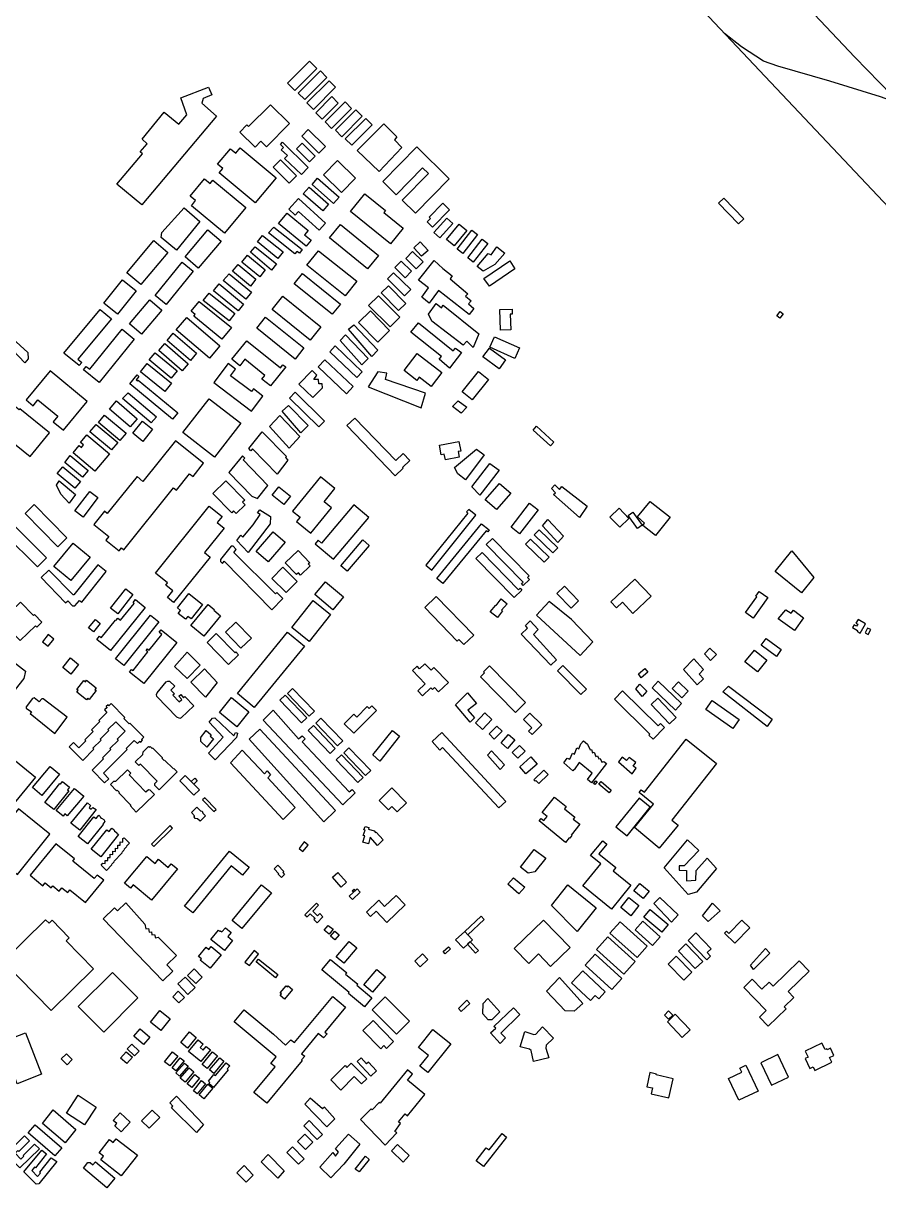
# Model space of a CAD drawing. Header units: metres. Extents: x -118 to 4032, y -3666 to 171.
# Drawn here: x 674 to 1823, y -3644 to -2081 of the extents above; entities that cross this region are included whole.
import ezdxf

# ---------------------------------------------------------------- set-up
doc = ezdxf.new("R2010")
doc.units = ezdxf.units.M
for name, color, linetype in [('CIVIL_BUILDING', 6, 'Continuous'), ('RUNWAY', 2, 'Continuous'), ('TAXIWAY', 5, 'Continuous')]:
    doc.layers.add(name, color=color, linetype=linetype)

msp = doc.modelspace()

# ---------------------------------------------------------------- linework, layer by layer
at = {"layer": 'CIVIL_BUILDING'}
for points in [[(1058.6, -2131.7), (1068.5, -2141.7), (1038.9, -2171.3), (1029, -2161.3), (1058.6, -2131.7)], [(1073.1, -2144.7), (1081.8, -2153.5), (1052.1, -2183.2), (1043.4, -2174.5), (1073.1, -2144.7)], [(885.7, -2180.9), (923, -2166.6), (927.1, -2176.7), (915.5, -2181.9), (913.9, -2187.9), (933.5, -2205.5), (833.1, -2324.7), (799.5, -2296.7), (834, -2256.2), (831.1, -2253.4), (840.2, -2242.7), (833.5, -2236.3), (863.1, -2200.3), (883, -2216.4), (893.9, -2203.9), (885.7, -2180.9)], [(1084.8, -2158.1), (1093.4, -2166.7), (1063.7, -2196.5), (1055, -2187.8), (1084.8, -2158.1)], [(1088.5, -2179.3), (1097.1, -2187.9), (1075.4, -2209.6), (1066.8, -2201.1), (1088.5, -2179.3)], [(1106.2, -2186.4), (1114.9, -2195.1), (1088, -2222), (1079.3, -2213.3), (1106.2, -2186.4)], [(1006.1, -2190.1), (1031.5, -2215.5), (1000.5, -2246.6), (993.2, -2239.3), (985.4, -2247.1), (965, -2226.8), (974.4, -2217.3), (976.7, -2219.6), (1006.1, -2190.1)], [(1120.5, -2197.1), (1129.2, -2205.7), (1101.8, -2233.1), (1093.2, -2224.5), (1120.5, -2197.1)], [(1134, -2208.5), (1142.7, -2217.2), (1115.4, -2244.6), (1106.6, -2235.9), (1134, -2208.5)], [(1182.7, -2247.5), (1151.9, -2279.9), (1122.3, -2251.5), (1158.3, -2215.9), (1175.9, -2233.1), (1172.7, -2237.1), (1182.7, -2247.5)], [(1056.9, -2223.3), (1080.1, -2246.3), (1071.2, -2255.2), (1048, -2232.3), (1056.9, -2223.3)], [(965.5, -2248.1), (1013.5, -2288.5), (985.5, -2321.9), (937.3, -2281.4), (942.1, -2275.8), (935.1, -2269.9), (952.4, -2249.4), (959.4, -2255.3), (965.5, -2248.1)], [(1022.2, -2240.6), (1056.9, -2274.4), (1047.5, -2284), (1025.1, -2262.2), (1028.7, -2258.4), (1020.6, -2250.5), (1023.6, -2247.4), (1019.5, -2243.4), (1022.2, -2240.6)], [(1048.8, -2241.6), (1066.3, -2259.1), (1058.4, -2267), (1040.9, -2249.5), (1048.8, -2241.6)], [(1202.8, -2246.8), (1246.3, -2289.6), (1200.7, -2335.9), (1183, -2318.4), (1218.1, -2282.7), (1210.3, -2275), (1174.9, -2311), (1157, -2293.4), (1202.8, -2246.8)], [(1019.7, -2264.1), (1041.2, -2285.6), (1031.3, -2295.5), (1009.8, -2274), (1019.7, -2264.1)], [(1096.3, -2265.1), (1120.4, -2288.8), (1101.5, -2308), (1077.4, -2284.4), (1096.3, -2265.1)], [(928.6, -2291.4), (973, -2328.2), (944.5, -2362.7), (899.8, -2325.7), (905.5, -2318.8), (898.1, -2312.7), (917.3, -2289.5), (924.9, -2295.9), (928.6, -2291.4)], [(1069.4, -2288.8), (1098.3, -2314.4), (1090.9, -2322.8), (1061.9, -2297.3), (1069.4, -2288.8)], [(1057.8, -2300.8), (1084.1, -2323.7), (1076.2, -2332.7), (1050, -2309.7), (1057.8, -2300.8)], [(1133, -2309.7), (1160.5, -2332), (1158.3, -2334.8), (1184.1, -2355.7), (1167.1, -2377), (1113.6, -2333.6), (1133, -2309.7)], [(889.9, -2328.7), (911.1, -2346.7), (879.9, -2385.5), (859.1, -2368.3), (860.3, -2361.9), (889.9, -2328.7)], [(1043.5, -2316.2), (1079.8, -2349.1), (1071.3, -2358.5), (1043.7, -2333.5), (1039.4, -2338.2), (1030.7, -2330.3), (1043.5, -2316.2)], [(1237.6, -2322.5), (1246.4, -2331.1), (1223.7, -2354.3), (1216.6, -2347.4), (1221, -2343), (1219.2, -2341.3), (1237.6, -2322.5)], [(1614.9, -2315.7), (1641.7, -2343.5), (1634.8, -2350.2), (1608, -2322.4), (1614.9, -2315.7)], [(1028.3, -2335.7), (1056.8, -2358.8), (1051.9, -2364.8), (1060.6, -2371.9), (1054.2, -2379.8), (1017, -2349.6), (1028.3, -2335.7)], [(1243, -2342.5), (1250.8, -2349.4), (1233.4, -2368.8), (1225.6, -2361.9), (1243, -2342.5)], [(922, -2358.3), (939.8, -2373.5), (909.1, -2409.5), (891.3, -2394.4), (922, -2358.3)], [(1010.7, -2354.7), (1048.7, -2384.7), (1045.1, -2389.5), (1041.5, -2387.1), (1038.7, -2390.3), (1003.5, -2362.3), (1010.7, -2354.7)], [(1099.9, -2350.9), (1151.2, -2392.5), (1136.6, -2410.5), (1085.3, -2369), (1099.9, -2350.9)], [(1259.5, -2350.6), (1269.6, -2359), (1252.6, -2379.5), (1242.4, -2371.1), (1259.5, -2350.6)], [(1276.7, -2358.6), (1284.1, -2364.4), (1264.3, -2389.8), (1256.9, -2384), (1276.7, -2358.6)], [(849.5, -2372.6), (868.2, -2388.5), (832, -2431.4), (813.2, -2415.6), (849.5, -2372.6)], [(995.4, -2365.5), (1023.1, -2387.5), (1016.1, -2396.4), (988.4, -2374.4), (995.4, -2365.5)], [(1207.3, -2374.3), (1217.7, -2385.8), (1209, -2393.6), (1198.6, -2382.1), (1207.3, -2374.3)], [(1290.6, -2370.8), (1297.8, -2376.4), (1278.4, -2401.4), (1271.2, -2395.8), (1290.6, -2370.8)], [(985.5, -2380.7), (1014.3, -2403.9), (1007.5, -2412.3), (979.1, -2388.3), (985.5, -2380.7)], [(1070.7, -2386.1), (1121.9, -2427.2), (1106.3, -2446.5), (1055.1, -2405.5), (1070.7, -2386.1)], [(1187.7, -2396.4), (1201.9, -2410.4), (1211.1, -2401.2), (1196.9, -2387.1), (1187.7, -2396.4)], [(1310.3, -2381.1), (1320.7, -2389.5), (1307.5, -2404.7), (1291.9, -2413.5), (1283.5, -2407.1), (1298.3, -2389.9), (1302.3, -2391.5), (1310.3, -2381.1)], [(887.5, -2401.5), (902.4, -2413.6), (865.9, -2458.5), (851, -2446.3), (887.5, -2401.5)], [(962.8, -2404.8), (986.3, -2424.2), (979.4, -2433.8), (955, -2413.7), (962.8, -2404.8)], [(975.3, -2392.3), (998.8, -2411.8), (991.6, -2421.4), (967.7, -2401.4), (975.3, -2392.3)], [(1181.8, -2400), (1195.5, -2413.8), (1186.8, -2422.5), (1173.1, -2408.7), (1181.8, -2400)], [(1237.5, -2409.9), (1249.9, -2419.9), (1247.5, -2423.9), (1271.1, -2443.9), (1267.9, -2447.1), (1275.5, -2453.5), (1271.9, -2457.5), (1279.1, -2463.9), (1273.1, -2471.9), (1231.9, -2439.5), (1219.1, -2456.7), (1209.5, -2448.3), (1218.3, -2435.9), (1205.1, -2425.5), (1225.9, -2399.1), (1237.5, -2409.9)], [(1327.4, -2399.7), (1334.5, -2410.6), (1300.4, -2433.6), (1292.5, -2423.5), (1327.4, -2399.7)], [(950.4, -2417.1), (980.4, -2441.8), (972.8, -2451.1), (942.4, -2426.2), (950.4, -2417.1)], [(1048.9, -2416.8), (1099.9, -2457.8), (1088.9, -2471.5), (1037.9, -2430.5), (1048.9, -2416.8)], [(1171.5, -2415.7), (1194.5, -2438.4), (1186.3, -2446.8), (1163.2, -2424), (1171.5, -2415.7)], [(807.5, -2425.3), (825.8, -2440.1), (800.5, -2471.4), (782.2, -2456.7), (807.5, -2425.3)], [(937, -2430.8), (969.9, -2457.9), (962.5, -2466.8), (929.6, -2439.8), (937, -2430.8)], [(1164.4, -2433.1), (1187.8, -2456.8), (1178, -2466.4), (1154.7, -2442.7), (1164.4, -2433.1)], [(844.1, -2452.2), (860.1, -2465.8), (832.7, -2498), (816.7, -2484.3), (844.1, -2452.2)], [(923.6, -2443), (958.1, -2470.4), (950.4, -2480.3), (915.8, -2452.8), (923.6, -2443)], [(1022.7, -2447), (1073.9, -2488.4), (1059.3, -2506.4), (1008.2, -2465), (1022.7, -2447)], [(1151, -2446.6), (1179.8, -2475.4), (1166.7, -2488.5), (1137.9, -2459.7), (1151, -2446.6)], [(777.1, -2465.1), (792.3, -2477.7), (747.3, -2531.7), (752.5, -2536), (748.9, -2540.4), (728.6, -2523.5), (777.1, -2465.1)], [(910.4, -2454.1), (953.5, -2489.4), (940.9, -2504.7), (903.2, -2473.8), (904.9, -2471.8), (899.5, -2467.4), (910.4, -2454.1)], [(1140.2, -2466.7), (1166.1, -2493.1), (1150.2, -2508.7), (1124.3, -2482.3), (1140.2, -2466.7)], [(1237.9, -2459.1), (1285.9, -2497.5), (1278.3, -2515.9), (1269.9, -2507.5), (1265.1, -2513.1), (1222.7, -2480.7), (1218.3, -2471.1), (1228.7, -2457.1), (1235.9, -2462.7), (1237.9, -2459.1)], [(1328.1, -2471.2), (1328.7, -2492.4), (1314.9, -2492.8), (1314.2, -2465.2), (1330.8, -2464.8), (1330.9, -2471.2), (1328.1, -2471.2)], [(1690.8, -2467.7), (1694.7, -2470.7), (1690.1, -2476.7), (1686.2, -2473.7), (1690.8, -2467.7)], [(893.5, -2475.9), (938.1, -2513.8), (924, -2530.4), (879.4, -2492.5), (893.5, -2475.9)], [(999.5, -2475.3), (1050.9, -2516.7), (1039, -2531.5), (987.6, -2490.1), (999.5, -2475.3)], [(1205.1, -2483.1), (1251.3, -2520.7), (1254.6, -2517), (1262.5, -2522.9), (1246.4, -2543.6), (1232.7, -2531.8), (1235.6, -2528.3), (1194.7, -2495.5), (1205.1, -2483.1)], [(806.7, -2491.6), (823.1, -2504.9), (776.1, -2563), (755, -2546), (758.7, -2541.4), (763.4, -2545.2), (806.7, -2491.6)], [(875.5, -2496.9), (906.9, -2523.7), (898.6, -2533.5), (867.2, -2506.7), (875.5, -2496.9)], [(1106.7, -2499.1), (1137.1, -2530.7), (1128.7, -2539.1), (1099.5, -2506.7), (1106.7, -2499.1)], [(1117.9, -2485.5), (1150.3, -2519.5), (1142.3, -2527.9), (1110.7, -2491.5), (1117.9, -2485.5)], [(659.7, -2503.8), (680.1, -2522.6), (680.5, -2531.4), (676.1, -2536.5), (652.1, -2510.9), (659.7, -2503.8)], [(864.2, -2510.6), (895.5, -2538), (887.3, -2547.4), (856, -2520), (864.2, -2510.6)], [(954, -2531.8), (974.1, -2507), (1019.3, -2543.4), (1022.8, -2539.1), (1026.7, -2542.2), (1006.1, -2567.7), (994.6, -2558.4), (998.6, -2553.4), (971.8, -2531.8), (964.8, -2540.5), (954, -2531.8)], [(1093.1, -2514), (1085.7, -2521.7), (1121.9, -2556.5), (1129.3, -2548.8), (1093.1, -2514)], [(1307.1, -2501.6), (1340.7, -2516.6), (1334.4, -2530.6), (1300.9, -2515.7), (1307.1, -2501.6)], [(851.3, -2523.1), (880.6, -2547.5), (872.5, -2557.1), (843.2, -2532.7), (851.3, -2523.1)], [(1203.3, -2524.1), (1236.3, -2549.5), (1221.8, -2568.3), (1205.8, -2556), (1202.5, -2560.2), (1185.6, -2547.1), (1203.3, -2524.1)], [(1300.1, -2516.9), (1321.8, -2532.8), (1313.1, -2544.6), (1291.5, -2528.7), (1300.1, -2516.9)], [(710.2, -2547.4), (677.8, -2586.5), (687.1, -2594.2), (693.7, -2586.1), (720.4, -2608.2), (714.2, -2615.8), (728, -2627.2), (759.9, -2588.6), (710.2, -2547.4)], [(840.2, -2537.7), (873, -2564.1), (864.2, -2574.9), (831.5, -2548.6), (840.2, -2537.7)], [(949.2, -2537.4), (929.9, -2562.8), (980.7, -2601.5), (996, -2581.4), (983.1, -2571.5), (980.4, -2575.1), (952.5, -2553.9), (959.2, -2545), (949.2, -2537.4)], [(1062.2, -2546.8), (1044.2, -2565.3), (1063, -2583.2), (1075.9, -2570.2), (1075.7, -2564.8), (1070.9, -2565), (1070.5, -2559), (1064.4, -2559.2), (1068.2, -2553.1), (1062.2, -2546.8)], [(1079, -2532.6), (1070, -2542.2), (1108.2, -2578.1), (1117.3, -2568.5), (1079, -2532.6)], [(828.2, -2559.8), (881.4, -2603.8), (874.5, -2612.1), (817.3, -2564.8), (827.1, -2552.9), (829.3, -2554.8), (825.5, -2559.5), (827.2, -2560.9), (828.2, -2559.8)], [(1137.1, -2568.7), (1208.3, -2597.1), (1214.3, -2577.5), (1160.7, -2559.1), (1162.3, -2550.7), (1150.3, -2548.7), (1137.1, -2568.7)], [(1285.5, -2548.3), (1299, -2559.1), (1277.1, -2586.5), (1263.6, -2575.7), (1285.5, -2548.3)], [(815.1, -2576.7), (853.1, -2609.1), (845.9, -2617.1), (807.1, -2584.7), (815.1, -2576.7)], [(1039.4, -2575.9), (1031.5, -2583.9), (1070.8, -2622.7), (1078.7, -2614.7), (1039.4, -2575.9)], [(643.4, -2630.1), (683.1, -2662.5), (709.2, -2630.5), (669.6, -2598.2), (668.4, -2599.8), (661.7, -2594.3), (650.1, -2608.5), (650.3, -2612.1), (655.5, -2615.7), (643.4, -2630.1)], [(799.1, -2587.8), (827, -2611.6), (817.7, -2622.6), (789.7, -2598.8), (799.1, -2587.8)], [(923.8, -2584.8), (966.1, -2617.7), (930.9, -2663.2), (888.5, -2630.3), (923.8, -2584.8)], [(1030.3, -2593.9), (1056.7, -2620.7), (1046.7, -2630.7), (1021.9, -2601.5), (1030.3, -2593.9)], [(1258.3, -2587.5), (1269.9, -2596.3), (1262.3, -2604.3), (1250.7, -2595.1), (1258.3, -2587.5)], [(783.2, -2606.7), (812.2, -2630.9), (803.9, -2640.9), (774.9, -2616.6), (783.2, -2606.7)], [(1018.7, -2607.1), (1045.5, -2635.5), (1031.1, -2651.1), (1004.7, -2621.9), (1018.7, -2607.1)], [(771.9, -2619.4), (800.9, -2643.7), (792.6, -2653.6), (763.6, -2629.3), (771.9, -2619.4)], [(834.2, -2614.8), (847.8, -2625.8), (834.5, -2642), (821, -2631), (834.2, -2614.8)], [(1119.3, -2610.8), (1174.3, -2667.9), (1184.3, -2658.2), (1193.3, -2667.6), (1183.5, -2677.1), (1184.5, -2678.1), (1173.7, -2688.5), (1108.8, -2620.9), (1119.3, -2610.8)], [(1363.6, -2621.8), (1386.5, -2642.9), (1382, -2647.9), (1359, -2626.9), (1363.6, -2621.8)], [(789.9, -2658.8), (770.3, -2682.2), (740.9, -2657.6), (749.2, -2647.7), (752.2, -2650.1), (754.8, -2646.9), (750.7, -2643.5), (759.3, -2633.2), (789.9, -2658.8)], [(785.1, -2774.7), (802.7, -2788.9), (805.8, -2785), (808.9, -2787.6), (875.9, -2704.6), (879.6, -2707.6), (897.5, -2685.5), (902, -2689.1), (916.1, -2671.5), (878.6, -2641.3), (834.7, -2695.8), (826.8, -2689.4), (786.8, -2738.9), (783, -2735.8), (768.7, -2753.5), (789, -2769.9), (785.1, -2774.7)], [(995, -2629.3), (1027.6, -2662.3), (1026.3, -2663.6), (1029.5, -2667.4), (1014.9, -2686), (981.7, -2652.2), (979.5, -2654.8), (976.8, -2651.6), (995, -2629.3)], [(1259, -2642.2), (1261.6, -2655.1), (1258.3, -2655.7), (1259.7, -2663.2), (1241, -2666.9), (1239.5, -2659.1), (1235.4, -2659.9), (1233, -2647.2), (1259, -2642.2)], [(1282.9, -2652.5), (1292.9, -2659.9), (1268.2, -2693.6), (1257.6, -2685.8), (1253.3, -2677), (1282.9, -2652.5)], [(737.2, -2661.2), (761, -2681), (753.4, -2690.2), (729.6, -2670.4), (737.2, -2661.2)], [(950.1, -2683.7), (980.8, -2715.4), (988.8, -2718.6), (1002.5, -2701.2), (969.3, -2666.9), (971.7, -2664.4), (968.4, -2661.3), (950.1, -2683.7)], [(1300.8, -2671.7), (1313.2, -2680.5), (1287.2, -2714.1), (1276.4, -2702.9), (1300.8, -2671.7)], [(727.1, -2676), (750.9, -2695.8), (743.3, -2705), (719.4, -2685.2), (727.1, -2676)], [(722.3, -2695.1), (744.3, -2713.5), (735.5, -2725.1), (724.3, -2713.1), (718.7, -2700.7), (722.3, -2695.1)], [(946.1, -2694.9), (971.4, -2721), (968.5, -2723.7), (972.1, -2727.4), (960, -2738.8), (956.6, -2735.3), (954.2, -2737.8), (928.5, -2712.2), (946.1, -2694.9)], [(1017.1, -2703), (1033, -2715.5), (1024.1, -2726.9), (1008.1, -2714.4), (1017.1, -2703)], [(1073.3, -2689.5), (1035.6, -2735.5), (1045.8, -2743.9), (1041, -2749.6), (1060.1, -2765.3), (1088.1, -2731.1), (1078.3, -2723), (1092.7, -2705.4), (1073.3, -2689.5)], [(1313.6, -2698.4), (1328.8, -2711.6), (1309.7, -2733.7), (1294.5, -2720.5), (1313.6, -2698.4)], [(1397.5, -2702.7), (1431.5, -2729.1), (1421.1, -2744.3), (1386.3, -2713.5), (1388.7, -2711.1), (1383.5, -2705.5), (1387.9, -2700.3), (1394.3, -2706.7), (1397.5, -2702.7)], [(763.3, -2709.2), (774.3, -2717.6), (754.4, -2743.7), (743.3, -2735.3), (763.3, -2709.2)], [(688.8, -2726.9), (676.4, -2739), (720.2, -2783.5), (732.6, -2771.4), (688.8, -2726.9)], [(851.4, -2818.9), (923.8, -2728.9), (941.1, -2742.8), (934.6, -2750.9), (943.9, -2758.4), (917.4, -2791.4), (924.9, -2797.4), (876, -2858.3), (867.9, -2851.7), (875.1, -2842.7), (865.5, -2835), (867.8, -2832.1), (851.4, -2818.9)], [(991.9, -2733.9), (1006.3, -2743.1), (1005.5, -2752.7), (976.3, -2791.1), (960.7, -2775.1), (966.3, -2767.9), (968.7, -2770.7), (982.7, -2753.9), (992.3, -2740.3), (988.7, -2737.9), (991.9, -2733.9)], [(1118.2, -2727.3), (1074.5, -2778.6), (1070.1, -2774.8), (1066.1, -2779.6), (1090.5, -2800.3), (1138.2, -2744.4), (1118.2, -2727.3)], [(1271.2, -2738.2), (1214.7, -2808.3), (1222.7, -2814.8), (1282.1, -2741.1), (1272.3, -2733.3), (1269.5, -2736.8), (1271.2, -2738.2)], [(1354.1, -2725.2), (1365.5, -2734), (1340.6, -2766.2), (1329.2, -2757.4), (1354.1, -2725.2)], [(1474.3, -2731.6), (1487.5, -2745.4), (1475.1, -2757.3), (1461.9, -2743.6), (1474.3, -2731.6)], [(1516.2, -2722.6), (1543, -2743.9), (1523.1, -2768.3), (1506.1, -2754.8), (1508.6, -2751.8), (1499, -2743.5), (1516.2, -2722.6)], [(1378.7, -2747.1), (1399.5, -2769.5), (1391.9, -2777.9), (1371.5, -2755.5), (1378.7, -2747.1)], [(1492.7, -2737.1), (1505.3, -2754.6), (1499.2, -2759), (1486.7, -2741.5), (1492.7, -2737.1)], [(661.5, -2754.4), (649, -2766.8), (692.9, -2810.6), (705.3, -2798.2), (661.5, -2754.4)], [(1009.6, -2763.5), (1025.7, -2777.5), (1002.9, -2803.9), (986.7, -2790), (1009.6, -2763.5)], [(1289.5, -2752.6), (1299.9, -2761), (1297.8, -2763.5), (1295.8, -2761.9), (1237.6, -2832.9), (1229.3, -2826.1), (1289.5, -2752.6)], [(1367, -2760.6), (1360.4, -2767.4), (1385.2, -2791.7), (1391.9, -2784.8), (1367, -2760.6)], [(741.2, -2778.7), (763.9, -2797.6), (737.8, -2828.8), (715.2, -2809.8), (741.2, -2778.7)], [(1129.9, -2774.4), (1138.6, -2781.7), (1109.1, -2816.3), (1100.5, -2808.9), (1129.9, -2774.4)], [(1304.2, -2772.2), (1353.6, -2822.6), (1351.5, -2824.7), (1354, -2827.3), (1345.7, -2835.5), (1343.2, -2833), (1345.3, -2831), (1295.7, -2780.5), (1304.2, -2772.2)], [(1355.3, -2773.3), (1348.6, -2780.1), (1373.5, -2804.4), (1380.2, -2797.5), (1355.3, -2773.3)], [(939, -2800.8), (939, -2803.4), (941.5, -2806), (943.9, -2803), (1007.9, -2868), (1022.6, -2852.9), (1014.5, -2845), (1012.8, -2846.7), (956.9, -2791.2), (960.1, -2787.1), (955.9, -2782.7), (953.3, -2782.9), (939, -2800.8)], [(1043.1, -2788.5), (1058.7, -2804.9), (1056.9, -2806.6), (1059.5, -2809.2), (1046.5, -2821.6), (1043.6, -2818.5), (1041.2, -2820.8), (1026, -2804.9), (1043.1, -2788.5)], [(1290.3, -2791.2), (1339.1, -2841.3), (1341.3, -2839.2), (1343.7, -2841.6), (1333.3, -2851.8), (1282, -2799.2), (1290.3, -2791.2)], [(1706.2, -2789), (1735.8, -2824.6), (1719.4, -2845.4), (1683.8, -2816.6), (1706.2, -2789)], [(774.2, -2807.8), (741.8, -2848.1), (740.8, -2848.1), (708.5, -2815.1), (698.1, -2824.8), (730.9, -2858.8), (733.7, -2856.3), (739.9, -2862.8), (743.1, -2862.8), (749.5, -2855.5), (752.7, -2857.9), (785.5, -2816.5), (774.2, -2807.8)], [(1022.5, -2811), (1007.7, -2826.1), (1027, -2845.1), (1041.8, -2830.1), (1022.5, -2811)], [(1495.6, -2826.9), (1517.4, -2849.8), (1493, -2872.9), (1478.9, -2858), (1471, -2865.5), (1463.4, -2857.5), (1495.6, -2826.9)], [(811.6, -2840.1), (821.2, -2847.7), (800.8, -2873.4), (791.2, -2865.8), (811.6, -2840.1)], [(1080, -2830.5), (1104.1, -2850.9), (1089.7, -2868), (1065.5, -2847.5), (1080, -2830.5)], [(1401, -2836.4), (1419.9, -2856.1), (1409.8, -2865.8), (1390.9, -2846.1), (1401, -2836.4)], [(1662.4, -2843.7), (1674, -2851.8), (1654.5, -2879.4), (1644, -2871.9), (1659.2, -2850.5), (1658.2, -2849.7), (1662.4, -2843.7)], [(670.2, -2857.7), (644.3, -2883), (670, -2909.3), (690.3, -2889.5), (692, -2891.4), (698.8, -2884.7), (689, -2874.6), (687.8, -2875.7), (670.2, -2857.7)], [(824.6, -2854.5), (837.9, -2865.2), (791.2, -2922.9), (772.8, -2908), (776.3, -2903.6), (778.8, -2905.6), (797.8, -2882), (798.5, -2882.5), (801.2, -2879.2), (804.8, -2882.1), (822.9, -2859.7), (821.4, -2858.5), (824.6, -2854.5)], [(896.4, -2846.4), (914.7, -2861.2), (899.3, -2880.4), (895, -2876.9), (891.9, -2880.8), (882.2, -2873), (885.4, -2869), (881.1, -2865.5), (896.4, -2846.4)], [(1063.4, -2855.7), (1086.7, -2874.2), (1057.9, -2910.5), (1034.6, -2892), (1063.4, -2855.7)], [(1228.7, -2850.1), (1279, -2902.1), (1265.8, -2914.8), (1259.1, -2908), (1257, -2910), (1213.4, -2864.9), (1228.7, -2850.1)], [(1316, -2853.5), (1324.1, -2860.2), (1316.5, -2868.6), (1317.6, -2869.3), (1310.9, -2878.5), (1301.3, -2870.7), (1308.8, -2861.9), (1309.1, -2862.4), (1316, -2853.5)], [(1380.3, -2856.9), (1363.4, -2875.2), (1422, -2929.5), (1438.9, -2911.3), (1410.2, -2881), (1380.3, -2856.9)], [(845.1, -2875.2), (856.2, -2884.1), (809.2, -2942.7), (798.1, -2933.8), (845.1, -2875.2)], [(922.3, -2861), (930.5, -2867.7), (929.9, -2868.5), (939, -2876), (916.4, -2903.6), (899.1, -2889.4), (922.3, -2861)], [(1708.4, -2868.5), (1722.2, -2878.9), (1709.8, -2896.1), (1688.1, -2880.3), (1698.5, -2868.2), (1705.3, -2872.8), (1708.4, -2868.5)], [(770.8, -2881.1), (777.5, -2886.7), (768.3, -2897.9), (761.6, -2892.4), (770.8, -2881.1)], [(959.7, -2884.6), (945.5, -2898.3), (966.3, -2919.8), (980.5, -2906), (959.7, -2884.6)], [(1354.9, -2882.8), (1365.8, -2894.6), (1359.5, -2901.1), (1390.2, -2935.4), (1382.6, -2942.6), (1342.8, -2901), (1351.4, -2892.9), (1348.5, -2889.1), (1354.9, -2882.8)], [(1795.4, -2881), (1792.4, -2886), (1794.8, -2887.5), (1793.1, -2890.3), (1789.9, -2888.3), (1787.7, -2891.9), (1794.5, -2896.1), (1794, -2897), (1798, -2899.5), (1805.5, -2887.1), (1795.4, -2881)], [(707.3, -2901.4), (699.8, -2910.9), (707.5, -2917), (715, -2907.5), (707.3, -2901.4)], [(859.3, -2895), (880.3, -2911.8), (835.8, -2967.1), (816.7, -2951.7), (819.5, -2948.2), (821.4, -2949.7), (841.5, -2924.7), (839, -2922.7), (840.8, -2920.4), (843.1, -2922.3), (860.2, -2901.1), (856.6, -2898.3), (859.3, -2895)], [(920.8, -2911.8), (949.7, -2941.6), (963.3, -2928.4), (959.7, -2924.7), (958.4, -2926), (933, -2899.8), (920.8, -2911.8)], [(1029.1, -2898.3), (1051.8, -2916.9), (984.3, -2999.1), (961.6, -2980.5), (1029.1, -2898.3)], [(1671.8, -2906.6), (1692.2, -2921.4), (1685.8, -2930.6), (1665, -2915.4), (1671.8, -2906.6)], [(1808.1, -2892.6), (1804.9, -2899), (1809.1, -2901.2), (1812.4, -2894.7), (1808.1, -2892.6)], [(1596.2, -2919.4), (1605, -2928.2), (1597, -2936.2), (1589, -2927), (1596.2, -2919.4)], [(1656.2, -2922.2), (1673, -2935.7), (1660.2, -2951.6), (1643.4, -2938.1), (1656.2, -2922.2)], [(660.8, -2937.9), (676.8, -2950.7), (674.8, -2960.3), (663.2, -2975.1), (656, -2975.9), (651.6, -2972.3), (651.6, -2968.3), (642.4, -2960.7), (660.8, -2937.9)], [(737.5, -2932.8), (748.4, -2941.6), (738, -2954.5), (727.1, -2945.7), (737.5, -2932.8)], [(894, -2925.2), (911.7, -2942.3), (894.3, -2960.4), (877.2, -2944.4), (894, -2925.2)], [(1574.6, -2933.8), (1587.8, -2948.2), (1581.8, -2954.6), (1587.8, -2960.6), (1579.4, -2969), (1561, -2948.2), (1574.6, -2933.8)], [(917.4, -2947.4), (934.3, -2965.6), (918.8, -2985.5), (899.1, -2965.2), (917.4, -2947.4)], [(1196.7, -2949.5), (1213.8, -2967.5), (1203.8, -2977), (1210.1, -2983.6), (1221.5, -2972.8), (1223.6, -2975.1), (1226.3, -2972.5), (1231.9, -2978.3), (1245, -2965.9), (1225.7, -2945.7), (1221.9, -2949.3), (1213.6, -2940.5), (1206.4, -2947.4), (1202.9, -2943.7), (1196.7, -2949.5)], [(1300.3, -2943.4), (1348.8, -2992.5), (1335.3, -3005.9), (1288.2, -2958.1), (1293.6, -2952.8), (1292.2, -2951.3), (1300.3, -2943.4)], [(1398.8, -2942.8), (1391.5, -2950), (1423.1, -2981.9), (1430.4, -2974.7), (1398.8, -2942.8)], [(1509, -2947), (1513, -2951.8), (1504.2, -2959.4), (1500.2, -2954.2), (1509, -2947)], [(755.3, -2963.2), (757.4, -2964.8), (759, -2962.7), (771.7, -2972.8), (770, -2974.9), (772, -2976.5), (762.5, -2988.4), (760.7, -2986.9), (759, -2989.1), (746, -2978.8), (747.7, -2976.6), (745.8, -2975.1), (755.3, -2963.2)], [(865.8, -2964.8), (868.1, -2963.7), (870.2, -2963.8), (877.8, -2970.8), (872.4, -2976.2), (877.1, -2980.9), (875.1, -2982.8), (883.5, -2991.7), (887, -2988.4), (883.1, -2984.2), (885.6, -2982), (889.2, -2986.1), (891, -2984.4), (903, -2996.9), (886.3, -3013.3), (884.1, -3013.8), (880.2, -3012.1), (853.5, -2984.4), (853, -2981.8), (853.9, -2979.4), (865.8, -2964.8)], [(1502.2, -2967.8), (1511.8, -2977.4), (1505.4, -2984.6), (1496.6, -2974.2), (1502.2, -2967.8)], [(1526.9, -2964.1), (1518.8, -2972.7), (1550.1, -3002.7), (1558.3, -2994.1), (1526.9, -2964.1)], [(1554, -2965), (1567, -2977.5), (1558.6, -2986.3), (1545.5, -2973.9), (1554, -2965)], [(1025.6, -2982.5), (1018.6, -2989.2), (1047.9, -3019.9), (1054.8, -3013.2), (1025.6, -2982.5)], [(1035.8, -2973.6), (1028.8, -2980.3), (1058, -3010.9), (1065, -3004.3), (1035.8, -2973.6)], [(1270.6, -2979.4), (1282.6, -2993.8), (1271, -3003), (1280.2, -3013), (1274.2, -3019), (1254.6, -2995.8), (1270.6, -2979.4)], [(1468.3, -2988), (1515.8, -3035), (1514.5, -3036.5), (1520.2, -3041.9), (1535.2, -3026.2), (1529.8, -3020.8), (1526.8, -3024), (1478.8, -2977), (1468.3, -2988)], [(1621.4, -2970.6), (1679.8, -3015), (1673.4, -3024.6), (1613.8, -2978.2), (1621.4, -2970.6)], [(683.1, -3007.4), (716.5, -3034.1), (733, -3012.4), (700.5, -2987.6), (699, -2987.7), (695.5, -2991.7), (688.8, -2986.4), (686.6, -2987.2), (677.8, -2998.4), (677.9, -3000), (685, -3005), (683.1, -3007.4)], [(831.8, -3045.7), (834, -3043.2), (832.7, -3042.2), (835.9, -3039), (817.1, -3020.3), (816.1, -3021.3), (808.9, -3014.2), (810.3, -3012.8), (792.1, -2994), (788.8, -2997.1), (788, -2995.6), (785.5, -2997.8), (785.5, -2998.9), (786.5, -2999.1), (783, -3002.4), (786.4, -3005.8), (775.6, -3016.7), (776.8, -3017.9), (765.6, -3029.2), (768, -3031.6), (756.9, -3042.8), (758.1, -3043.9), (748.6, -3053.4), (741.5, -3046.2), (735.8, -3051.9), (754.2, -3070.2), (768.9, -3055.4), (767.5, -3054), (778.5, -3043), (777.5, -3041.9), (789.1, -3030.3), (787.7, -3029), (798.3, -3018.3), (810.9, -3031), (800, -3041.9), (801.4, -3043.4), (790.4, -3054.4), (791.7, -3055.8), (780.5, -3067), (781.8, -3068.2), (766.7, -3083.3), (783.2, -3100.2), (789, -3094.8), (781.7, -3087.6), (813.6, -3055.8), (812.3, -3054.5), (823.1, -3043.7), (827.4, -3047.7), (830.6, -3044.4), (830.7, -3045.5), (831.8, -3045.7)], [(953.7, -2986), (977.2, -3005.2), (961, -3025), (937.4, -3005.8), (953.7, -2986)], [(1148.6, -3003.1), (1117.8, -3033.7), (1105.1, -3021), (1118, -3008.2), (1121.9, -3012.2), (1136.1, -2998), (1138.6, -3000.5), (1142.3, -2996.8), (1148.6, -3003.1)], [(1526.4, -2986.9), (1517.5, -2995.4), (1542, -3021.1), (1550.9, -3012.6), (1526.4, -2986.9)], [(1599.5, -2989.8), (1635.5, -3015.4), (1626.9, -3027.6), (1590.8, -3002), (1599.5, -2989.8)], [(931.1, -3013.1), (956.7, -3037.1), (959.1, -3032.7), (961.9, -3033.5), (960.3, -3039.5), (931.9, -3069.5), (922.7, -3060.7), (942.3, -3039.1), (923.9, -3019.1), (928.3, -3013.5), (931.1, -3013.1)], [(1009.5, -3002.7), (1043.9, -3041.1), (1048.7, -3037.1), (1052.7, -3041.5), (1048.7, -3045.5), (1111.9, -3112.3), (1115.9, -3109.1), (1119.9, -3113.9), (1103.1, -3129.9), (996.3, -3016.3), (1009.5, -3002.7)], [(1073.9, -3013.4), (1067, -3020.1), (1096.2, -3050.7), (1103.2, -3044.1), (1073.9, -3013.4)], [(1293.8, -3006.6), (1303.2, -3015.2), (1291, -3028.6), (1281.6, -3020), (1293.8, -3006.6)], [(1354.6, -3006.7), (1370.5, -3022.3), (1357.5, -3035.6), (1352.7, -3030.9), (1357.2, -3026.4), (1346, -3015.5), (1354.6, -3006.7)], [(919.8, -3030.1), (926.6, -3035.8), (925.1, -3037.6), (929.7, -3041.4), (920.4, -3052.6), (912.7, -3044.8), (912.6, -3040.6), (911.9, -3040.1), (919.8, -3030.1)], [(991.9, -3028.3), (1093.5, -3137.5), (1077.5, -3152.7), (977.5, -3041.9), (991.9, -3028.3)], [(1063.8, -3023.6), (1056.8, -3030.2), (1086.1, -3060.9), (1093, -3054.2), (1063.8, -3023.6)], [(1169.8, -3030.2), (1179.4, -3037.8), (1153, -3071.4), (1143.4, -3063), (1169.8, -3030.2)], [(1310.2, -3024.2), (1317.1, -3031.1), (1306.5, -3041.7), (1299.6, -3034.7), (1310.2, -3024.2)], [(1236.1, -3033), (1322.1, -3125.3), (1312.6, -3134.1), (1237.2, -3053.1), (1233.7, -3056.4), (1223.2, -3045.1), (1236.1, -3033)], [(1325.8, -3035.5), (1334.3, -3042.8), (1324.5, -3054.1), (1316.1, -3046.9), (1325.8, -3035.5)], [(1420.8, -3073.2), (1414.2, -3083), (1413.7, -3082.6), (1412.4, -3084.3), (1400.2, -3073.4), (1404.8, -3067.1), (1408.3, -3068.8), (1411.6, -3060.7), (1414.4, -3061.7), (1417.5, -3053.5), (1420.3, -3054.9), (1422.8, -3048.1), (1426.4, -3043.8), (1432, -3048.4), (1435.4, -3056.1), (1437.1, -3055.8), (1438.7, -3059.9), (1440.7, -3059.4), (1442.9, -3064.8), (1445.2, -3064), (1447, -3068.2), (1449.1, -3067.6), (1451.1, -3072.6), (1453.9, -3071.7), (1457.2, -3074.2), (1437.2, -3100.2), (1432.1, -3096.1), (1438.2, -3087.6), (1420.8, -3073.2)], [(1564.4, -3041.8), (1605.3, -3074.5), (1545.3, -3150.5), (1553.5, -3157.3), (1528.3, -3188), (1494.9, -3160.4), (1520.6, -3129.2), (1501.2, -3113.2), (1503.8, -3109.7), (1508.4, -3113), (1564.4, -3041.8)], [(690.4, -3092.6), (606.9, -3194.5), (562.9, -3158.4), (591.5, -3123.4), (588.3, -3120.8), (606.2, -3098.9), (614.8, -3105.9), (651.6, -3060.9), (690.4, -3092.6)], [(834.5, -3062.2), (834.9, -3058.9), (842.3, -3051.5), (843.3, -3052.4), (844.3, -3051.4), (847, -3054.1), (847.6, -3053.5), (860.8, -3066.6), (860, -3067.4), (863.1, -3070.5), (863.7, -3069.9), (875.6, -3081.8), (876.2, -3081.2), (880.7, -3085.6), (856.6, -3109.8), (850.8, -3104), (850.8, -3101.1), (853.9, -3098.1), (831.4, -3075.1), (829.1, -3077.3), (824.2, -3072.3), (834.5, -3062.2)], [(967.9, -3056.3), (997.9, -3088.3), (1001.5, -3084.3), (1006.3, -3089.5), (1002.3, -3093.5), (1039.1, -3133.5), (1023.1, -3149.5), (952.3, -3073.5), (967.9, -3056.3)], [(1101.3, -3062.7), (1094.3, -3069.4), (1123.5, -3100), (1130.5, -3093.4), (1101.3, -3062.7)], [(1111.4, -3053.3), (1104.4, -3059.9), (1133.7, -3090.6), (1140.7, -3083.9), (1111.4, -3053.3)], [(1303, -3057.4), (1320.6, -3076.2), (1314.6, -3082.6), (1297.4, -3063.4), (1303, -3057.4)], [(1340.7, -3050.3), (1348.1, -3057.8), (1338.3, -3067.4), (1330.9, -3059.8), (1340.7, -3050.3)], [(710.1, -3078.3), (722.6, -3088.8), (698.9, -3117.3), (686.3, -3106.8), (710.1, -3078.3)], [(1355.9, -3065.6), (1364.2, -3075.1), (1349.1, -3088.2), (1340.8, -3078.7), (1355.9, -3065.6)], [(1473.4, -3072.2), (1491.8, -3088.2), (1497.4, -3080.6), (1493.4, -3077.8), (1496.6, -3073), (1487.8, -3066.2), (1484.2, -3070.2), (1478.6, -3065.8), (1473.4, -3072.2)], [(797.7, -3098.5), (795.2, -3098.4), (791.2, -3102.6), (799.3, -3110.9), (800.2, -3110), (803, -3113), (802.3, -3113.7), (818.3, -3130.3), (817.6, -3131), (825.8, -3139.6), (850.3, -3116.1), (844.5, -3110), (842, -3109.6), (838.6, -3113), (816.1, -3089.8), (818.4, -3087.5), (813.8, -3082.8), (797.7, -3098.5)], [(891.6, -3090.7), (910.6, -3109.7), (903.1, -3116.7), (884.1, -3097.9), (891.6, -3090.7)], [(899.4, -3098.5), (904.4, -3094.1), (907.7, -3097.5), (902.9, -3102), (899.4, -3098.5)], [(1373.3, -3083.3), (1379, -3089.2), (1366.6, -3101.3), (1362.7, -3097.3), (1361.8, -3098.2), (1359.9, -3096.3), (1373.3, -3083.3)], [(726.8, -3098.7), (736.3, -3106.3), (733.6, -3109.7), (735, -3110.9), (714.9, -3136.1), (703.1, -3126.7), (723.2, -3101.4), (724.1, -3102.1), (726.8, -3098.7)], [(742.8, -3108), (755.2, -3118.4), (733.1, -3144.7), (730, -3142.1), (727.4, -3145.2), (718.1, -3137.4), (742.8, -3108)], [(1169.2, -3107.3), (1188.7, -3127), (1176.2, -3139.4), (1169.2, -3132.3), (1164.7, -3136.7), (1152.2, -3124.1), (1169.2, -3107.3)], [(1442.9, -3097.8), (1444.7, -3099.2), (1441.8, -3102.8), (1440, -3101.4), (1442.9, -3097.8)], [(1450.1, -3098.6), (1463.9, -3110.2), (1460.9, -3113.7), (1447.1, -3102.1), (1450.1, -3098.6)], [(917.7, -3120.4), (914.6, -3123.3), (930.1, -3139), (933.1, -3136.1), (917.7, -3120.4)], [(1387.5, -3119.5), (1403.3, -3132.1), (1400.9, -3135.1), (1415.1, -3146.3), (1412.8, -3149.1), (1421.6, -3156), (1410.1, -3170.5), (1411, -3171.2), (1408.2, -3174.7), (1407.3, -3174.1), (1402.4, -3180.6), (1367, -3151.3), (1369.5, -3148.1), (1373.2, -3151), (1377.6, -3145.5), (1371, -3140.3), (1387.5, -3119.5)], [(1501.2, -3120.9), (1469.8, -3159.6), (1485, -3171.5), (1515.9, -3133.1), (1501.2, -3120.9)], [(667.7, -3135.4), (619.6, -3194.9), (641.4, -3212.5), (645.8, -3207), (666.1, -3223.4), (709.7, -3169.3), (667.7, -3135.4)], [(765.3, -3135.9), (767.5, -3133.4), (771.8, -3136.3), (749.9, -3164.1), (737.9, -3154.7), (760.2, -3127.4), (764.3, -3130.6), (762.5, -3134), (765.3, -3135.9)], [(912.1, -3137.8), (914.3, -3138.6), (915.3, -3141), (918.8, -3144.5), (911.4, -3151.9), (908, -3148.5), (904.7, -3148.1), (903.7, -3146.1), (904.2, -3144.7), (899.9, -3140.3), (907.3, -3133), (912.1, -3137.8)], [(783.7, -3152.3), (780.9, -3155.8), (781.4, -3156.1), (760.4, -3182.4), (747.9, -3172.4), (769, -3146.1), (771.8, -3148.3), (775.4, -3143.8), (777.9, -3145.8), (777.4, -3146.4), (778.9, -3147.9), (782.1, -3149.8), (783.7, -3152.3)], [(789.3, -3165.8), (793.1, -3161.2), (795.5, -3163.2), (796.5, -3165.3), (800, -3167.4), (799.5, -3168), (801.8, -3169.8), (778.1, -3199.9), (765.2, -3189.5), (786.4, -3163.4), (789.3, -3165.8)], [(871.1, -3157.8), (846.3, -3182.7), (849.5, -3185.9), (874.3, -3161), (871.1, -3157.8)], [(1157.4, -3176.9), (1149.6, -3184.4), (1139.8, -3173.5), (1137.6, -3182.4), (1130.2, -3180), (1132.8, -3171.7), (1130.6, -3171), (1133.2, -3164), (1131.5, -3163.5), (1133.3, -3158.8), (1138.3, -3160.2), (1137.6, -3162.6), (1145.3, -3165), (1147.1, -3167.2), (1147.9, -3166.5), (1157.4, -3176.9)], [(683.2, -3224.5), (700.3, -3238.4), (703.3, -3234.7), (711.4, -3241.3), (713.6, -3238.6), (722.3, -3245.7), (726, -3241.2), (733.9, -3247.6), (736.6, -3244.2), (757.5, -3261.2), (782, -3231.2), (773.3, -3224.1), (769.4, -3228.9), (740.5, -3205.3), (742.7, -3202.6), (717.6, -3182.2), (683.2, -3224.5)], [(809.3, -3174), (816.5, -3181.5), (812.6, -3185.4), (813.3, -3186), (809.6, -3189.5), (810.1, -3190), (806.2, -3193.7), (806.7, -3194.2), (795.8, -3206), (796.2, -3206.3), (792.3, -3209.8), (792.8, -3210.5), (786, -3217.9), (778.6, -3210.8), (781, -3208.4), (783.8, -3208.5), (784, -3204.6), (787.5, -3204.6), (787.6, -3200.5), (790.8, -3200.4), (790.9, -3196.3), (794.2, -3196.4), (794.3, -3192.3), (797.7, -3192.4), (797.7, -3188.2), (800.8, -3188.3), (801.1, -3183.9), (804.3, -3183.9), (804.3, -3179.7), (807.8, -3179.9), (807.7, -3175.3), (809.3, -3174)], [(1051.4, -3179.7), (1044.4, -3188.5), (1049.7, -3192.7), (1056.7, -3183.9), (1051.4, -3179.7)], [(1452.3, -3178), (1457.9, -3182.5), (1447.3, -3195.6), (1470.1, -3214.2), (1466.5, -3218.6), (1490.1, -3237.8), (1464, -3270), (1425.5, -3238.8), (1449.8, -3208.9), (1436.1, -3197.8), (1452.3, -3178)], [(1566.2, -3177), (1581.4, -3191.4), (1561.8, -3211.8), (1555, -3211.8), (1555, -3217.4), (1565, -3218.2), (1565, -3231.8), (1577.4, -3231), (1577.8, -3218.2), (1592.6, -3201.4), (1605, -3215.4), (1578.2, -3247), (1567, -3250.2), (1535, -3214.6), (1566.2, -3177)], [(881.3, -3216), (846.3, -3257.7), (821.8, -3237.1), (818, -3241.6), (810, -3234.9), (839.9, -3199.4), (851, -3208.7), (855.8, -3203), (868.7, -3213.8), (872.8, -3208.9), (881.3, -3216)], [(951, -3191.9), (977.3, -3213.4), (968.4, -3224.4), (953.1, -3211.9), (901.7, -3275), (890.6, -3266), (951, -3191.9)], [(1360.2, -3189.8), (1375.8, -3201.4), (1361, -3219.8), (1352.2, -3221.4), (1341.8, -3213.4), (1360.2, -3189.8)], [(1015.9, -3210.7), (1024.1, -3219.4), (1022.5, -3220.9), (1025, -3223.5), (1020.7, -3227.5), (1016.4, -3223), (1017.1, -3222.3), (1010.8, -3215.6), (1015.9, -3210.7)], [(1096.4, -3220.9), (1108.1, -3233.9), (1101.1, -3240.2), (1089.4, -3227.1), (1096.4, -3220.9)], [(1332.6, -3227.8), (1347.8, -3240.6), (1339.8, -3249.4), (1325, -3236.6), (1332.6, -3227.8)], [(1007.4, -3247.8), (967.4, -3296), (954.8, -3285.3), (994.1, -3237.2), (1007.4, -3247.8)], [(1122.5, -3242.5), (1126.7, -3247), (1116.1, -3257), (1111.9, -3252.4), (1122.5, -3242.5)], [(1117.4, -3247.3), (1115.8, -3245.5), (1118.5, -3242.9), (1120.1, -3244.7), (1117.4, -3247.3)], [(1405.4, -3237.5), (1443.5, -3268.2), (1418.2, -3299.8), (1383.5, -3264.8), (1405.4, -3237.5)], [(1502.4, -3235.6), (1514.7, -3246), (1506.5, -3255.7), (1494.2, -3245.3), (1502.4, -3235.6)], [(781.1, -3283.1), (796.6, -3268.1), (800.6, -3272.2), (811.6, -3261.6), (837.5, -3289.9), (838.6, -3296.4), (842.1, -3295.9), (843.1, -3300.6), (846.3, -3300.3), (846.8, -3304.5), (850.3, -3304), (851.5, -3308.5), (855, -3307.5), (879.7, -3332.2), (866.7, -3344.7), (874.9, -3353.2), (861.4, -3366.3), (781.1, -3283.1)], [(1067.8, -3261.8), (1052.4, -3277.5), (1055.3, -3280.3), (1059.5, -3276), (1066, -3282.3), (1064.3, -3284), (1068.7, -3288.3), (1076.6, -3280.3), (1072.2, -3275.9), (1069.4, -3278.8), (1063, -3272.5), (1070.7, -3264.6), (1067.8, -3261.8)], [(1175.1, -3251.5), (1187.1, -3264.1), (1162.4, -3287.7), (1148, -3272.5), (1140.5, -3279.7), (1134.9, -3273.8), (1151.4, -3258), (1159.4, -3266.4), (1175.1, -3251.5)], [(1487.6, -3254.3), (1501, -3265.1), (1489.9, -3278.7), (1476.5, -3267.8), (1487.6, -3254.3)], [(1529.1, -3254.4), (1553.8, -3277.7), (1544.6, -3287.2), (1520.9, -3262.3), (1529.1, -3254.4)], [(1599.7, -3262.1), (1610.1, -3272.1), (1593.8, -3286.4), (1586.5, -3278.9), (1599.7, -3262.1)], [(1271.2, -3304.3), (1267, -3299.8), (1288.9, -3279.5), (1293.2, -3284), (1271.2, -3304.3)], [(1516.2, -3270.4), (1540.2, -3290.3), (1531.7, -3300.6), (1507.6, -3280.7), (1516.2, -3270.4)], [(646.8, -3340.2), (711.4, -3406.1), (768.5, -3350.1), (731.4, -3312.4), (735.6, -3308.3), (712.6, -3284.9), (708.7, -3288.8), (704, -3284.1), (646.8, -3340.2)], [(955.1, -3312), (944.2, -3325.4), (926.1, -3310.6), (936.2, -3298.3), (938.1, -3299.9), (939, -3298.8), (940.9, -3300.4), (945.5, -3294.8), (953.2, -3301.1), (948.7, -3306.7), (955.1, -3312)], [(1083.7, -3291.7), (1090.1, -3297), (1084.7, -3303.5), (1078.3, -3298.1), (1083.7, -3291.7)], [(1372.8, -3284.6), (1408.4, -3321.4), (1382.2, -3346.8), (1366.1, -3330.1), (1352.9, -3342.9), (1333.4, -3322.8), (1372.8, -3284.6)], [(1475.7, -3286.9), (1512, -3319.6), (1498.5, -3334.6), (1462.1, -3302), (1475.7, -3286.9)], [(1506.2, -3286.2), (1529.5, -3307), (1519.1, -3318.7), (1495.7, -3297.9), (1506.2, -3286.2)], [(1639, -3284.6), (1649.8, -3295.1), (1629.8, -3315.7), (1616, -3302.3), (1618.6, -3299.6), (1621.6, -3302.6), (1639, -3284.6)], [(1092.3, -3299.4), (1098.2, -3304.2), (1092.5, -3311.2), (1086.6, -3306.4), (1092.3, -3299.4)], [(1111.6, -3313.2), (1121.9, -3322), (1104.7, -3342.4), (1094.3, -3333.7), (1111.6, -3313.2)], [(1271.2, -3304.3), (1277.4, -3311), (1265.2, -3322.3), (1254.8, -3311), (1267, -3299.8), (1271.2, -3304.3)], [(1459.4, -3307.2), (1495.9, -3340.2), (1480.6, -3357.1), (1444.1, -3324.1), (1459.4, -3307.2)], [(1577.4, -3301.9), (1597.8, -3323.3), (1592.6, -3328.2), (1597.2, -3333.1), (1592, -3338), (1567.1, -3311.8), (1577.4, -3301.9)], [(926.3, -3320), (939.9, -3331.2), (924.9, -3349.3), (911.6, -3338.3), (913.2, -3336.4), (909.5, -3333.3), (919.6, -3321), (923.1, -3324), (926.3, -3320)], [(984, -3325.4), (971.7, -3340.9), (977.8, -3345.7), (990.1, -3330.3), (984, -3325.4)], [(1245, -3320.4), (1247.7, -3323.4), (1240.9, -3329.7), (1238.1, -3326.6), (1245, -3320.4)], [(1270.8, -3317.1), (1281.6, -3328.8), (1285.4, -3325.3), (1274.5, -3313.6), (1270.8, -3317.1)], [(1564.1, -3316.5), (1586.6, -3340.1), (1576.6, -3349.7), (1554.1, -3326.1), (1564.1, -3316.5)], [(1671, -3322.6), (1676.6, -3329), (1655, -3351), (1651, -3345), (1671, -3322.6)], [(990.1, -3337), (1016.1, -3357.7), (1012.6, -3362.1), (986.8, -3340.8), (990.1, -3337)], [(1086.6, -3337.4), (1108.4, -3355.4), (1107, -3357.1), (1123.2, -3370.4), (1121.9, -3372.1), (1142.3, -3388.9), (1132.3, -3401.1), (1110.7, -3383.3), (1111.9, -3381.7), (1075.1, -3351.4), (1086.6, -3337.4)], [(1210.4, -3329.9), (1217.6, -3337.6), (1207.3, -3347.3), (1200.1, -3339.6), (1210.4, -3329.9)], [(1442.3, -3330.4), (1477.9, -3362.8), (1464.4, -3377.6), (1428.9, -3345.2), (1442.3, -3330.4)], [(1551, -3333.2), (1572.1, -3354.7), (1561.5, -3365.1), (1540.4, -3343.6), (1551, -3333.2)], [(1716.2, -3339.2), (1729.8, -3353.1), (1701.6, -3380.5), (1709.1, -3388.3), (1696.2, -3400.9), (1698.9, -3403.6), (1674.7, -3427.1), (1662.9, -3414.9), (1671.9, -3406.1), (1641.8, -3375.2), (1653.2, -3364.1), (1666, -3377.2), (1675.8, -3367.8), (1681.1, -3373.3), (1716.2, -3339.2)], [(747.8, -3400.6), (782.1, -3435), (828, -3389.1), (793.7, -3354.8), (747.8, -3400.6)], [(903.4, -3350), (914.5, -3361), (905.8, -3369.7), (894.8, -3358.8), (903.4, -3350)], [(1148.8, -3351), (1160.5, -3360.9), (1143.2, -3381.3), (1131.5, -3371.3), (1148.8, -3351)], [(1425.7, -3352.8), (1455.6, -3381), (1447, -3390.1), (1442.3, -3385.7), (1435.8, -3392.7), (1410.5, -3368.9), (1425.7, -3352.8)], [(891.3, -3361), (904.7, -3375.2), (895, -3384.3), (881.6, -3370), (891.3, -3361)], [(1024.8, -3390.9), (1018.9, -3386), (1020.9, -3383.6), (1019.2, -3382.2), (1027.1, -3372.9), (1028.7, -3374.3), (1029.9, -3372.9), (1035.8, -3377.8), (1024.8, -3390.9)], [(1394.2, -3361.8), (1425.8, -3396.6), (1413.8, -3407), (1401.8, -3406.2), (1376.6, -3379.8), (1394.2, -3361.8)], [(882.2, -3380.2), (890.4, -3388.6), (883, -3395.8), (874.8, -3387.4), (882.2, -3380.2)], [(1089.9, -3387.2), (1107, -3401.3), (1079.2, -3434.9), (1082, -3437.2), (1077.4, -3442.8), (1070.3, -3436.9), (1047.9, -3463.9), (1052, -3467.2), (1047.8, -3472.3), (1048.6, -3472.9), (1001, -3530.4), (983.8, -3516.1), (1012.4, -3481.6), (1006.7, -3476.9), (1013.9, -3468.2), (957.3, -3421.3), (970.8, -3405.1), (1009.9, -3437.5), (1026.3, -3452.7), (1033.2, -3445.4), (1038.4, -3449.1), (1089.9, -3387.2)], [(1160.1, -3387.8), (1192.7, -3420.3), (1175.4, -3437.7), (1142.8, -3405.2), (1160.1, -3387.8)], [(1298.2, -3389.8), (1314.2, -3407.8), (1303.4, -3418.4), (1298.5, -3418.4), (1291.3, -3410.5), (1291.9, -3396.4), (1298.2, -3389.8)], [(857.6, -3405.9), (871.4, -3417), (858.9, -3432.6), (845.1, -3421.5), (857.6, -3405.9)], [(1269.7, -3392.1), (1274, -3396.7), (1262.3, -3407.5), (1258.5, -3403.2), (1269.7, -3392.1)], [(1332.4, -3402.3), (1341.1, -3411.2), (1315.7, -3436.4), (1321.6, -3442.6), (1314.8, -3450.1), (1301.4, -3436.1), (1308.7, -3429.8), (1306.2, -3427.6), (1332.4, -3402.3)], [(1540.8, -3406.6), (1535.1, -3412.1), (1540.6, -3417.8), (1546.3, -3412.2), (1540.8, -3406.6)], [(1143.9, -3419.4), (1171.5, -3447.4), (1162, -3456.8), (1158.3, -3453.1), (1154.1, -3457.3), (1130.1, -3433), (1143.9, -3419.4)], [(1569.9, -3431.7), (1559.2, -3442.1), (1539.2, -3421), (1549.5, -3410.9), (1569.9, -3431.7)], [(676.9, -3435.8), (698.5, -3491.6), (665.8, -3504.2), (658, -3484), (660.7, -3483), (653.5, -3464.4), (648.5, -3466.3), (641.9, -3449.3), (676.9, -3435.8)], [(831.2, -3430.4), (844.2, -3441.8), (835.6, -3451.6), (822.6, -3440.2), (831.2, -3430.4)], [(885.5, -3448.7), (897.1, -3434.8), (906.2, -3442.4), (894.6, -3456.3), (885.5, -3448.7)], [(1224.2, -3431.3), (1248.4, -3450.9), (1217.4, -3489.2), (1206.7, -3480.5), (1218.2, -3466.3), (1204.7, -3455.4), (1224.2, -3431.3)], [(1347.5, -3434.1), (1359.7, -3438.2), (1362.3, -3437.7), (1371.3, -3428), (1386.2, -3443.1), (1376.4, -3452.6), (1376, -3456.7), (1379.8, -3469.6), (1359.4, -3474.6), (1356, -3459.7), (1353.8, -3457.9), (1341.3, -3454.9), (1347.5, -3434.1)], [(819.8, -3451.1), (829.7, -3460.4), (823.4, -3467), (813.6, -3457.6), (819.8, -3451.1)], [(896.1, -3460.9), (908.8, -3445.4), (915.6, -3451), (911.7, -3455.7), (915.8, -3459.1), (919.7, -3454.3), (925.3, -3458.8), (912.7, -3474.4), (896.1, -3460.9)], [(1724.3, -3470.6), (1730.7, -3483.8), (1734.9, -3481.7), (1737.2, -3486.5), (1760, -3475.5), (1756.9, -3469), (1762.7, -3466.2), (1758.1, -3456.5), (1753.8, -3458.6), (1753.2, -3457.5), (1751.1, -3458.5), (1746.8, -3449.7), (1724.3, -3460.5), (1728.3, -3468.7), (1724.3, -3470.6)], [(732, -3463.9), (739.8, -3471.6), (732.8, -3478.8), (724.9, -3471), (732, -3463.9)], [(812.1, -3461.3), (820.6, -3468.6), (813.3, -3477.1), (804.8, -3469.9), (812.1, -3461.3)], [(863.9, -3474.7), (874.5, -3461.6), (881.5, -3467.3), (870.9, -3480.4), (863.9, -3474.7)], [(873.8, -3482.9), (884.8, -3469.3), (890, -3473.5), (879, -3487.1), (873.8, -3482.9)], [(914.3, -3478.3), (928.3, -3461.5), (935, -3467), (920.9, -3483.8), (914.3, -3478.3)], [(924.3, -3485.7), (938.1, -3469.4), (943.5, -3474.1), (929.8, -3490.3), (924.3, -3485.7)], [(1122.4, -3474.2), (1140.9, -3494.1), (1148.6, -3486.9), (1137.7, -3475.2), (1135.2, -3477.4), (1127.7, -3469.3), (1122.4, -3474.2)], [(1664.6, -3476.1), (1679, -3506.3), (1702.1, -3495.3), (1687.7, -3465.1), (1664.6, -3476.1)], [(879, -3489.7), (890.6, -3476.5), (895.5, -3480.8), (883.9, -3494), (879, -3489.7)], [(884.8, -3496.7), (896.8, -3482.7), (903.2, -3488.1), (891.3, -3502.2), (884.8, -3496.7)], [(946.5, -3476.1), (951.4, -3480.1), (947.9, -3484.4), (949.1, -3485.4), (929.5, -3509.1), (923.4, -3504), (924.6, -3502.5), (922.6, -3500.8), (930.1, -3491.7), (932.2, -3493.4), (946.5, -3476.1)], [(1114.6, -3476.6), (1135.5, -3497.7), (1128.5, -3504.6), (1118.6, -3494.6), (1100.4, -3512.7), (1087, -3499.1), (1106.3, -3479.9), (1108.8, -3482.4), (1114.6, -3476.6)], [(1621.5, -3497.1), (1639, -3488.9), (1636.4, -3483.2), (1644.6, -3479.4), (1661.1, -3514.4), (1635.3, -3526.5), (1621.5, -3497.1)], [(894.2, -3504.4), (904.5, -3491.9), (910.5, -3496.8), (900.2, -3509.3), (894.2, -3504.4)], [(902.7, -3513.8), (913.6, -3500.1), (918.7, -3504.2), (907.8, -3517.8), (902.7, -3513.8)], [(1190.1, -3485.7), (1153.4, -3530.5), (1152.2, -3529.5), (1142.7, -3539.4), (1141.3, -3537.9), (1126.9, -3552.4), (1160.2, -3586.7), (1175.9, -3570.2), (1173.1, -3568.3), (1180.8, -3557.8), (1177.9, -3555.6), (1187.1, -3544.8), (1190.2, -3547.2), (1213.2, -3518.5), (1190.2, -3499.6), (1196.6, -3491.5), (1190.1, -3485.7)], [(1515.8, -3489.3), (1511.6, -3508.2), (1519, -3509.9), (1517.2, -3517.8), (1541, -3523.2), (1546.8, -3497.6), (1524.3, -3492.5), (1524.6, -3491.3), (1515.8, -3489.3)], [(910.1, -3519), (921.8, -3504.8), (928.4, -3510.3), (916.7, -3524.4), (910.1, -3519)], [(731.9, -3543.6), (747.6, -3519.6), (771.9, -3535.6), (756.1, -3559.5), (731.9, -3543.6)], [(879.7, -3520.8), (916.1, -3558.8), (906.9, -3569.6), (873.3, -3536.4), (874.9, -3534.4), (870.9, -3530), (879.7, -3520.8)], [(1052.2, -3531.9), (1081.8, -3562.3), (1092.6, -3551.5), (1078.6, -3535.5), (1075.8, -3537.9), (1059.4, -3523.5), (1052.2, -3531.9)], [(714.1, -3539.5), (744.5, -3565.5), (730.1, -3583.5), (699.7, -3557.5), (714.1, -3539.5)], [(804, -3543.5), (817.6, -3555.9), (805.7, -3569), (796.8, -3560.9), (799.6, -3557.8), (794.9, -3553.5), (804, -3543.5)], [(847.1, -3539.6), (857.3, -3549.5), (843.1, -3564), (832.9, -3554.1), (847.1, -3539.6)], [(689.8, -3559.3), (725.6, -3590.1), (716.2, -3601), (680.5, -3570.2), (689.8, -3559.3)], [(1058, -3553.8), (1050.7, -3560.9), (1068.7, -3579.3), (1076, -3572.2), (1058, -3553.8)], [(675.8, -3574.2), (682.4, -3580.9), (668.1, -3595), (666.9, -3593.8), (663.1, -3597.5), (670.9, -3605.5), (674.8, -3601.5), (673.8, -3600.4), (689.3, -3585.2), (695.6, -3591.5), (669.5, -3617.2), (651.1, -3598.5), (675.8, -3574.2)], [(827.3, -3600.3), (805.7, -3628), (778.1, -3606.5), (781.9, -3601.7), (776, -3597.1), (789.8, -3579.3), (794.6, -3583.1), (798.6, -3578), (827.3, -3600.3)], [(1052.2, -3572.1), (1042.4, -3582), (1053.1, -3592.6), (1062.9, -3582.7), (1052.2, -3572.1)], [(1110.8, -3571.8), (1126, -3585.4), (1104.4, -3612.2), (1087.2, -3630.6), (1072.4, -3616.2), (1090, -3596.6), (1093.6, -3601.4), (1097.6, -3595.9), (1093.6, -3591), (1110.8, -3571.8)], [(1317.2, -3571), (1323.2, -3575.8), (1292.2, -3615.5), (1282.2, -3607.7), (1296, -3590.1), (1299.9, -3593.1), (1317.2, -3571)], [(698.9, -3593.4), (705.3, -3598.4), (690.4, -3617.2), (689, -3616.2), (685.4, -3620.6), (693.2, -3628.9), (697.3, -3624.2), (696.1, -3623.1), (711.6, -3603.5), (719, -3608.8), (694.7, -3638.7), (691.3, -3639.2), (674.9, -3622.4), (698.9, -3593.4)], [(1035.5, -3589), (1051.1, -3604.9), (1043.5, -3612.3), (1027.9, -3596.5), (1035.5, -3589)], [(1176.7, -3585.7), (1192.5, -3600.8), (1184.2, -3609.6), (1168.4, -3594.5), (1176.7, -3585.7)], [(771, -3609), (797.1, -3630.8), (786.4, -3643.8), (754.9, -3617.7), (760.9, -3610.2), (763.7, -3610.2), (767.4, -3613.3), (771, -3609)], [(1003, -3599.1), (1024.6, -3621.1), (1015.8, -3631.1), (993.4, -3609.1), (1003, -3599.1)], [(1133.8, -3601.5), (1138.6, -3605.9), (1125, -3622.3), (1119.8, -3619.1), (1133.8, -3601.5)], [(970.7, -3614.2), (983, -3626.9), (973.2, -3636.5), (960.9, -3623.7), (970.7, -3614.2)]]:
    msp.add_lwpolyline(points, close=True, dxfattribs=at)
at = {"layer": 'RUNWAY'}
msp.add_lwpolyline([(884.8, -1320.2), (1844.3, -2336)], dxfattribs=at)
at = {"layer": 'TAXIWAY'}
for points in [[(2237.5, -2598.2), (2232.7, -2594.1), (2190.3, -2549.5), (1873.1, -2213.2), (1840.7, -2177.3), (1791, -2126.5), (1278.5, -1584.1), (1268.9, -1574.7), (1242.4, -1545.7), (930, -1215.2)], [(1851.6, -2188.9), (1825.3, -2179.5), (1757.2, -2158.5), (1687.7, -2138.4), (1668.2, -2131.7), (1638.6, -2112.6), (1616.1, -2094.5)]]:
    msp.add_lwpolyline(points, dxfattribs=at)

doc.saveas('drawing.dxf')
